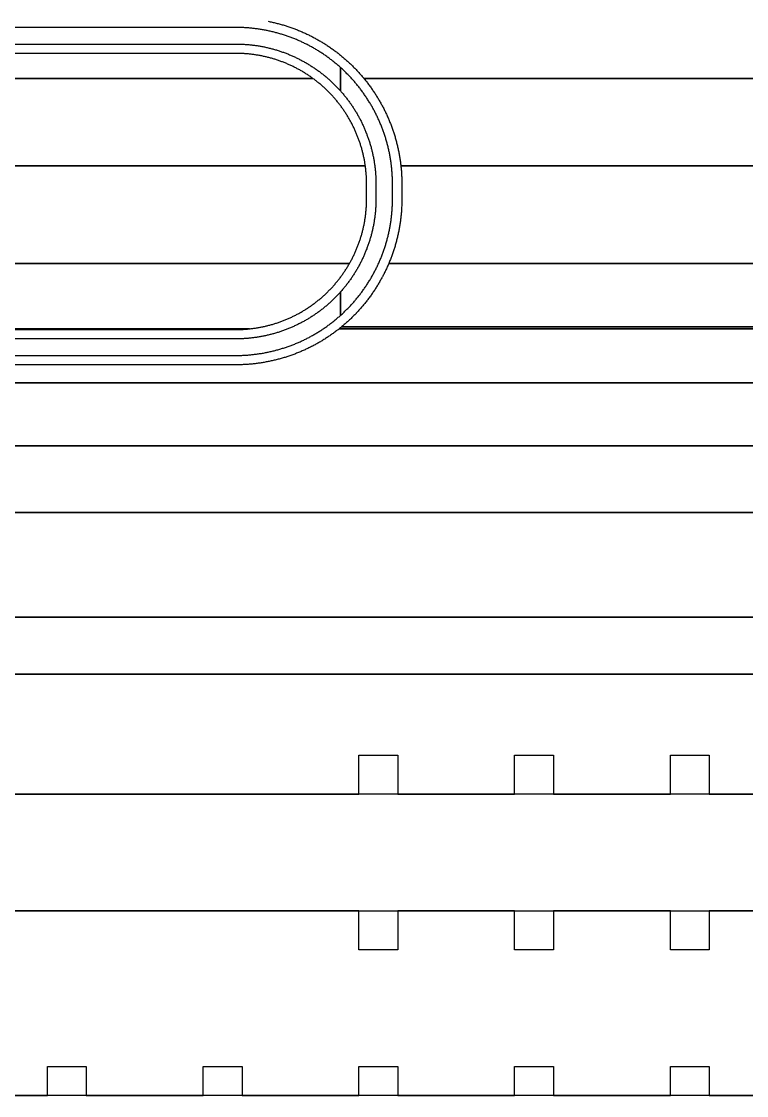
# Model space of a CAD drawing. Extents: x -3400 to 6900, y -3400 to 6900.
# Drawn here: x -679 to -214, y 244 to 934 of the extents above; entities that cross this region are included whole.
import ezdxf

# ---------------------------------------------------------------- set-up
doc = ezdxf.new("R2010")
doc.units = 0
doc.layers.add('XOR', color=1, linetype='CONTINUOUS')

# ---------------------------------------------------------------- blocks, each defined once
blk = doc.blocks.new('CHIP_XOR')
at = {"layer": '5'}
for points in [[(-620.6705, 833.7725), (-620.03, 833.643), (-619.3895, 833.5095), (-618.7505, 833.372), (-618.112, 833.231), (-617.4745, 833.0855), (-616.838, 832.9365), (-616.2025, 832.7835), (-615.5675, 832.6265), (-614.934, 832.466), (-614.301, 832.301), (-613.6695, 832.1325), (-613.0385, 831.96), (-612.409, 831.7835), (-611.7805, 831.6035), (-611.153, 831.4195), (-610.527, 831.2315), (-609.902, 831.04), (-609.278, 830.8445), (-608.655, 830.645), (-608.034, 830.442), (-607.4135, 830.235), (-606.7945, 830.024), (-606.177, 829.8095), (-605.5605, 829.591), (-604.946, 829.369), (-604.332, 829.143), (-603.72, 828.9135), (-603.1095, 828.68), (-602.5, 828.4425), (-601.892, 828.2015), (-601.286, 827.957), (-600.681, 827.7085), (-600.078, 827.4565), (-599.476, 827.201), (-598.876, 826.9415), (-598.2775, 826.6785), (-597.6805, 826.4115), (-597.085, 826.141), (-596.4915, 825.867), (-595.8995, 825.5895), (-595.3095, 825.308), (-594.721, 825.023), (-594.1345, 824.7345), (-593.5495, 824.442), (-592.966, 824.1465), (-592.385, 823.847), (-591.8055, 823.544), (-591.228, 823.238), (-590.6525, 822.928), (-590.0785, 822.6145), (-589.5065, 822.297), (-588.937, 821.9765), (-588.369, 821.6525), (-587.803, 821.325), (-587.239, 820.994), (-586.6775, 820.66), (-586.1175, 820.322), (-585.56, 819.9805), (-585.004, 819.636), (-584.451, 819.288), (-583.8995, 818.9365), (-583.3505, 818.5815), (-582.8035, 818.2235), (-582.2585, 817.8615), (-581.716, 817.497), (-581.176, 817.1285), (-580.638, 816.757), (-580.102, 816.382), (-579.5685, 816.004), (-579.0375, 815.6225), (-578.509, 815.238), (-577.9825, 814.85), (-577.4585, 814.459), (-576.937, 814.065), (-576.418, 813.6675), (-575.901, 813.2665), (-575.387, 812.863), (-575.236, 812.7425), (-574.875, 812.456), (-574.366, 812.0455), (-573.8595, 811.6325), (-573.355, 811.216), (-572.8535, 810.7965), (-572.3545, 810.374), (-571.858, 809.9485), (-571.3645, 809.52), (-570.8735, 809.0885), (-570.385, 808.654), (-569.899, 808.216), (-569.416, 807.7755), (-568.9355, 807.332), (-568.458, 806.8855), (-567.983, 806.4365), (-567.511, 805.984), (-567.0415, 805.529), (-566.575, 805.071), (-566.111, 804.61), (-565.65, 804.146), (-565.192, 803.6795), (-564.737, 803.21), (-564.2845, 802.738), (-563.8355, 802.263), (-563.389, 801.7855), (-562.9455, 801.305), (-562.5045, 800.822), (-562.067, 800.336), (-561.6325, 799.8475), (-561.201, 799.3565), (-560.7725, 798.863), (-560.347, 798.3665), (-559.9245, 797.8675), (-559.505, 797.366), (-559.255, 797.063), (455.712, 797.063)], [(-2334.91, 797.063), (-592.0105, 797.063), (-592.227, 797.221), (-592.696, 797.5585), (-593.168, 797.893), (-593.642, 798.224), (-594.118, 798.5515), (-594.5965, 798.876), (-595.0775, 799.1975), (-595.56, 799.5155), (-596.0455, 799.83), (-596.5325, 800.141), (-597.022, 800.449), (-597.5135, 800.7535), (-598.007, 801.0545), (-598.5025, 801.352), (-599.0005, 801.6465), (-599.5, 801.937), (-600.0015, 802.2245), (-600.5055, 802.5085), (-601.011, 802.7885), (-601.5185, 803.0655), (-602.028, 803.339), (-602.539, 803.609), (-603.0525, 803.8755), (-603.5675, 804.138), (-604.084, 804.3975), (-604.6025, 804.653), (-605.123, 804.9055), (-605.645, 805.154), (-606.1685, 805.399), (-606.694, 805.64), (-607.221, 805.878), (-607.7495, 806.112), (-608.28, 806.3425), (-608.8115, 806.569), (-609.345, 806.792), (-609.88, 807.0115), (-610.4165, 807.227), (-610.954, 807.4395), (-611.4935, 807.6475), (-612.034, 807.852), (-612.5765, 808.053), (-613.12, 808.25), (-613.6645, 808.4435), (-614.211, 808.633), (-614.7585, 808.819), (-615.307, 809.001), (-615.857, 809.1795), (-616.4085, 809.354), (-616.9605, 809.5245), (-617.514, 809.6915), (-618.069, 809.8545), (-618.6245, 810.0135), (-619.1815, 810.169), (-619.7395, 810.3205), (-620.2985, 810.4685), (-620.8585, 810.612), (-621.4195, 810.752), (-621.981, 810.8885), (-622.544, 811.0205), (-623.108, 811.149), (-623.6725, 811.2735), (-624.238, 811.394), (-624.804, 811.5105), (-625.371, 811.6235), (-625.939, 811.7325), (-626.5075, 811.8375), (-627.0765, 811.9385), (-627.6465, 812.0355), (-628.217, 812.1285), (-628.7885, 812.218), (-629.36, 812.303), (-629.9325, 812.3845), (-630.5055, 812.462), (-631.079, 812.5355), (-631.653, 812.605), (-632.2275, 812.6705), (-632.8025, 812.7325), (-633.3775, 812.79), (-633.953, 812.8435), (-634.529, 812.8935), (-635.1055, 812.939), (-635.682, 812.981), (-636.259, 813.0185), (-636.836, 813.0525), (-637.4135, 813.0825), (-637.991, 813.1085), (-638.569, 813.13), (-639.147, 813.148), (-639.725, 813.162), (-640.303, 813.172), (-640.881, 813.178), (-641.459, 813.18), (-2324.91, 813.18)], [(-792.5135, 819.18), (-641.459, 819.18), (-640.8605, 819.178), (-640.262, 819.172), (-639.6635, 819.162), (-639.0655, 819.148), (-638.467, 819.13), (-637.869, 819.1085), (-637.271, 819.0825), (-636.6735, 819.0525), (-636.076, 819.0185), (-635.4785, 818.981), (-634.8815, 818.939), (-634.285, 818.8935), (-633.6885, 818.8435), (-633.0925, 818.79), (-632.4965, 818.732), (-631.9015, 818.6705), (-631.3065, 818.605), (-630.712, 818.5355), (-630.118, 818.462), (-629.5245, 818.3845), (-628.9315, 818.303), (-628.3395, 818.2175), (-627.7475, 818.1285), (-627.1565, 818.035), (-626.566, 817.938), (-625.976, 817.837), (-625.387, 817.732), (-624.7985, 817.623), (-624.2105, 817.51), (-623.6235, 817.3935), (-623.0375, 817.2725), (-622.452, 817.148), (-621.8675, 817.0195), (-621.2835, 816.8875), (-620.701, 816.751), (-620.119, 816.611), (-619.538, 816.467), (-618.9585, 816.319), (-618.3795, 816.1675), (-617.8015, 816.012), (-617.2245, 815.8525), (-616.6485, 815.6895), (-616.074, 815.5225), (-615.5005, 815.3515), (-614.928, 815.177), (-614.357, 814.9985), (-613.7865, 814.816), (-613.218, 814.63), (-612.6505, 814.44), (-612.084, 814.2465), (-611.519, 814.049), (-610.9555, 813.848), (-610.393, 813.643), (-609.832, 813.4345), (-609.2725, 813.222), (-608.7145, 813.006), (-608.158, 812.786), (-607.6025, 812.5625), (-607.049, 812.3355), (-606.497, 812.1045), (-605.946, 811.87), (-605.397, 811.632), (-604.8495, 811.39), (-604.304, 811.1445), (-603.7595, 810.8955), (-603.217, 810.6425), (-602.6765, 810.3865), (-602.137, 810.1265), (-601.6, 809.863), (-601.0645, 809.5955), (-600.5305, 809.325), (-599.9985, 809.051), (-599.4685, 808.773), (-598.94, 808.492), (-598.4135, 808.207), (-597.889, 807.919), (-597.3665, 807.627), (-596.846, 807.332), (-596.3275, 807.0335), (-595.8105, 806.731), (-595.296, 806.4255), (-594.7835, 806.1165), (-594.273, 805.8045), (-593.7645, 805.4885), (-593.2585, 805.1695), (-592.754, 804.847), (-592.252, 804.521), (-591.7525, 804.192), (-591.2545, 803.8595), (-590.7595, 803.5235), (-590.266, 803.1845), (-589.7755, 802.842), (-589.2865, 802.4965), (-588.8005, 802.1475), (-588.3165, 801.7955), (-587.835, 801.44), (-587.3555, 801.0815), (-586.879, 800.72), (-586.4045, 800.355), (-585.9325, 799.987), (-585.463, 799.616), (-584.996, 799.2415), (-584.5315, 798.8645), (-584.0695, 798.484), (-583.61, 798.1005), (-583.153, 797.714), (-582.6985, 797.324), (-582.247, 796.9315), (-581.798, 796.536), (-581.3515, 796.1375), (-580.9075, 795.736), (-580.4665, 795.3315), (-580.028, 794.924), (-579.5925, 794.5135), (-579.1595, 794.1005), (-578.7295, 793.6845), (-578.302, 793.2655), (-577.8775, 792.8435), (-577.4555, 792.419), (-577.0365, 791.9915), (-576.6205, 791.5615), (-576.2075, 791.1285), (-575.797, 790.693), (-575.3895, 790.2545), (-574.985, 789.8135), (-574.5835, 789.3695), (-574.267, 789.015), (-574.267, 804.076), (-574.74, 804.4985), (-575.216, 804.9175), (-575.6945, 805.334), (-576.176, 805.7475), (-576.6595, 806.158), (-577.146, 806.565), (-577.635, 806.969), (-578.1265, 807.3705), (-578.6205, 807.7685), (-579.117, 808.163), (-579.616, 808.555), (-580.1175, 808.9435), (-580.6215, 809.3285), (-581.1275, 809.711), (-581.6365, 810.09), (-582.1475, 810.4655), (-582.661, 810.8385), (-583.1765, 811.2075), (-583.695, 811.5735), (-584.215, 811.9365), (-584.738, 812.296), (-585.263, 812.652), (-585.79, 813.005), (-586.3195, 813.3545), (-586.851, 813.7005), (-587.3845, 814.0435), (-587.9205, 814.383), (-588.4585, 814.719), (-588.999, 815.0515), (-589.541, 815.3805), (-590.0855, 815.7065), (-590.6315, 816.029), (-591.18, 816.348), (-591.7305, 816.663), (-592.283, 816.975), (-592.837, 817.2835), (-593.3935, 817.5885), (-593.9515, 817.89), (-594.5115, 818.188), (-595.0735, 818.4825), (-595.637, 818.7735), (-596.203, 819.0605), (-596.77, 819.3445), (-597.3395, 819.6245), (-597.91, 819.901), (-598.483, 820.174), (-599.057, 820.443), (-599.6335, 820.709), (-600.211, 820.971), (-600.7905, 821.229), (-601.3715, 821.484), (-601.954, 821.735), (-602.538, 821.9825), (-603.1235, 822.226), (-603.711, 822.466), (-604.2995, 822.7025), (-604.89, 822.935), (-605.4815, 823.1635), (-606.0745, 823.389), (-606.669, 823.61), (-607.265, 823.8275), (-607.862, 824.0415), (-608.461, 824.2515), (-609.0605, 824.458), (-609.662, 824.6605), (-610.2645, 824.859), (-610.868, 825.054), (-611.473, 825.245), (-612.079, 825.4325), (-612.686, 825.6155), (-613.2945, 825.7955), (-613.904, 825.971), (-614.515, 826.143), (-615.1265, 826.311), (-615.739, 826.475), (-616.353, 826.6355), (-616.968, 826.792), (-617.5835, 826.9445), (-618.2, 827.093), (-618.818, 827.238), (-619.4365, 827.379), (-620.0555, 827.516), (-620.676, 827.649), (-621.297, 827.778), (-621.919, 827.903), (-622.5415, 828.0245), (-623.165, 828.142), (-623.789, 828.2555), (-624.414, 828.365), (-625.0395, 828.4705), (-625.6655, 828.572), (-626.2925, 828.6695), (-626.92, 828.7635), (-627.548, 828.853), (-628.1765, 828.939), (-628.8055, 829.0205), (-629.435, 829.0985), (-630.065, 829.1725), (-630.6955, 829.2425), (-631.3265, 829.308), (-631.958, 829.37), (-632.5895, 829.428), (-633.2215, 829.482), (-633.854, 829.532), (-634.4865, 829.578), (-635.1195, 829.62), (-635.753, 829.658), (-636.3865, 829.692), (-637.02, 829.722), (-637.654, 829.748), (-638.288, 829.77), (-638.922, 829.788), (-639.556, 829.802), (-640.1905, 829.812), (-640.8245, 829.818), (-641.459, 829.82), (-792.5135, 829.82)], [(-2334.91, 740.9405), (-558.358, 740.9405), (-558.4175, 741.3605), (-558.503, 741.9325), (-558.5925, 742.504), (-558.6855, 743.0745), (-558.7825, 743.6445), (-558.8835, 744.2135), (-558.9885, 744.782), (-559.0975, 745.35), (-559.2105, 745.917), (-559.327, 746.483), (-559.4475, 747.0485), (-559.572, 747.613), (-559.7005, 748.177), (-559.8325, 748.7395), (-559.969, 749.3015), (-560.109, 749.8625), (-560.2525, 750.4225), (-560.4005, 750.9815), (-560.552, 751.5395), (-560.7075, 752.0965), (-560.8665, 752.652), (-561.0295, 753.207), (-561.1965, 753.7605), (-561.367, 754.3125), (-561.5415, 754.864), (-561.72, 755.414), (-561.902, 755.9625), (-562.088, 756.51), (-562.2775, 757.056), (-562.471, 757.601), (-562.668, 758.1445), (-562.869, 758.6865), (-563.0735, 759.2275), (-563.2815, 759.767), (-563.4935, 760.3045), (-563.7095, 760.841), (-563.929, 761.376), (-564.152, 761.9095), (-564.3785, 762.441), (-564.609, 762.9715), (-564.843, 763.5), (-565.081, 764.027), (-565.322, 764.5525), (-565.567, 765.076), (-565.8155, 765.598), (-566.068, 766.1185), (-566.3235, 766.637), (-566.583, 767.1535), (-566.8455, 767.6685), (-567.112, 768.182), (-567.382, 768.693), (-567.6555, 769.2025), (-567.932, 769.71), (-568.2125, 770.2155), (-568.4965, 770.7195), (-568.784, 771.221), (-569.0745, 771.7205), (-569.369, 772.2185), (-569.6665, 772.714), (-569.9675, 773.2075), (-570.272, 773.699), (-570.58, 774.1885), (-570.891, 774.6755), (-571.2055, 775.161), (-571.5235, 775.6435), (-571.8445, 776.1245), (-572.1695, 776.603), (-572.497, 777.079), (-572.828, 777.553), (-573.1625, 778.025), (-573.5, 778.494), (-573.841, 778.961), (-574.185, 779.426), (-574.532, 779.888), (-574.8825, 780.348), (-575.236, 780.8055), (-575.5925, 781.2605), (-575.9525, 781.713), (-576.3155, 782.163), (-576.6815, 782.6105), (-577.0505, 783.0555), (-577.4225, 783.498), (-577.7975, 783.938), (-578.176, 784.3755), (-578.557, 784.81), (-578.9415, 785.242), (-579.3285, 785.6715), (-579.7185, 786.098), (-580.1115, 786.522), (-580.393, 786.8215), (-580.5075, 786.9435), (-580.9065, 787.362), (-581.308, 787.7775), (-581.7125, 788.1905), (-582.12, 788.601), (-582.53, 789.0085), (-582.9435, 789.413), (-583.359, 789.8145), (-583.7775, 790.2135), (-584.199, 790.6095), (-584.623, 791.0025), (-585.0495, 791.3925), (-585.479, 791.7795), (-585.911, 792.164), (-586.3455, 792.545), (-586.783, 792.9235), (-587.223, 793.2985), (-587.6655, 793.6705), (-588.1105, 794.0395), (-588.558, 794.4055), (-589.008, 794.7685), (-589.4605, 795.1285), (-589.9155, 795.485), (-590.373, 795.8385), (-590.833, 796.189), (-591.295, 796.536), (-591.76, 796.88), (-592.0105, 797.063), (-2334.91, 797.063)], [(455.712, 797.063), (-559.255, 797.063), (-559.0885, 796.8615), (-558.6755, 796.355), (-558.265, 795.8455), (-557.858, 795.334), (-557.4545, 794.82), (-557.0535, 794.303), (-556.656, 793.784), (-556.262, 793.2625), (-555.871, 792.7385), (-555.483, 792.212), (-555.0985, 791.6835), (-554.717, 791.1525), (-554.339, 790.619), (-553.964, 790.083), (-553.5925, 789.545), (-553.224, 789.005), (-552.8595, 788.4625), (-552.4975, 787.9175), (-552.1395, 787.3705), (-551.7845, 786.8215), (-551.433, 786.27), (-551.085, 785.717), (-550.7405, 785.161), (-550.399, 784.6035), (-550.061, 784.0435), (-549.7265, 783.482), (-549.396, 782.918), (-549.0685, 782.352), (-548.7445, 781.784), (-548.4235, 781.2145), (-548.1065, 780.6425), (-547.793, 780.0685), (-547.483, 779.493), (-547.177, 778.9155), (-546.874, 778.336), (-546.5745, 777.7545), (-546.279, 777.1715), (-545.9865, 776.5865), (-545.698, 776), (-545.413, 775.4115), (-545.1315, 774.8215), (-544.854, 774.2295), (-544.58, 773.636), (-544.3095, 773.0405), (-544.0425, 772.4435), (-543.7795, 771.845), (-543.52, 771.245), (-543.2645, 770.643), (-543.012, 770.04), (-542.764, 769.435), (-542.519, 768.829), (-542.2785, 768.221), (-542.041, 767.6115), (-541.8075, 767.001), (-541.578, 766.3885), (-541.352, 765.775), (-541.13, 765.16), (-540.9115, 764.544), (-540.697, 763.9265), (-540.486, 763.3075), (-540.279, 762.687), (-540.076, 762.066), (-539.8765, 761.443), (-539.681, 760.819), (-539.4895, 760.194), (-539.3015, 759.568), (-539.1175, 758.9405), (-538.9375, 758.312), (-538.761, 757.6825), (-538.5885, 757.0515), (-538.42, 756.42), (-538.255, 755.787), (-538.0945, 755.1535), (-537.9375, 754.5185), (-537.7845, 753.883), (-537.6355, 753.2465), (-537.49, 752.609), (-537.349, 751.9705), (-537.2115, 751.3315), (-537.078, 750.691), (-536.9485, 750.0505), (-536.823, 749.4085), (-536.701, 748.7665), (-536.5835, 748.123), (-536.47, 747.4795), (-536.36, 746.8345), (-536.254, 746.1895), (-536.152, 745.5435), (-536.0545, 744.897), (-535.9605, 744.25), (-535.8705, 743.6025), (-535.7845, 742.9545), (-535.7025, 742.306), (-535.6245, 741.6565), (-535.55, 741.007), (-535.543, 740.9405), (-262.5, 740.9405)], [(-2334.91, 678.2805), (-568.4965, 678.2805), (-568.2125, 678.7845), (-567.932, 679.29), (-567.6555, 679.7975), (-567.382, 680.307), (-567.112, 680.818), (-566.8455, 681.3315), (-566.583, 681.8465), (-566.3235, 682.363), (-566.068, 682.8815), (-565.8155, 683.402), (-565.567, 683.924), (-565.322, 684.4475), (-565.081, 684.973), (-564.843, 685.5), (-564.609, 686.0285), (-564.3785, 686.559), (-564.152, 687.0905), (-563.929, 687.624), (-563.7095, 688.159), (-563.4935, 688.6955), (-563.2815, 689.233), (-563.0735, 689.7725), (-562.869, 690.3135), (-562.668, 690.8555), (-562.471, 691.399), (-562.2775, 691.944), (-562.088, 692.49), (-561.902, 693.0375), (-561.72, 693.586), (-561.5415, 694.136), (-561.367, 694.6875), (-561.1965, 695.2395), (-561.0295, 695.793), (-560.8665, 696.348), (-560.7075, 696.9035), (-560.552, 697.4605), (-560.4005, 698.0185), (-560.2525, 698.5775), (-560.109, 699.1375), (-559.969, 699.6985), (-559.8325, 700.2605), (-559.7005, 700.823), (-559.572, 701.387), (-559.4475, 701.9515), (-559.327, 702.517), (-559.2105, 703.083), (-559.0975, 703.65), (-558.9885, 704.218), (-558.8835, 704.7865), (-558.7825, 705.3555), (-558.6855, 705.9255), (-558.5925, 706.496), (-558.503, 707.0675), (-558.4175, 707.6395), (-558.3365, 708.2115), (-558.259, 708.7845), (-558.1855, 709.358), (-558.116, 709.932), (-558.0505, 710.5065), (-557.9885, 711.0815), (-557.931, 711.6565), (-557.8775, 712.232), (-557.8275, 712.808), (-557.782, 713.3845), (-557.74, 713.961), (-557.702, 714.538), (-557.6685, 715.115), (-557.6385, 715.6925), (-557.6125, 716.27), (-557.591, 716.848), (-557.573, 717.426), (-557.5645, 717.7765), (-557.559, 718.004), (-557.549, 718.582), (-557.543, 719.16), (-557.541, 719.738), (-557.541, 729.262), (-557.543, 729.84), (-557.549, 730.418), (-557.559, 730.996), (-557.573, 731.574), (-557.591, 732.152), (-557.6125, 732.73), (-557.6385, 733.3075), (-557.6685, 733.885), (-557.702, 734.462), (-557.74, 735.039), (-557.782, 735.6155), (-557.8275, 736.192), (-557.8775, 736.768), (-557.931, 737.3435), (-557.9885, 737.9185), (-558.0505, 738.4935), (-558.116, 739.068), (-558.1855, 739.642), (-558.259, 740.2155), (-558.3365, 740.7885), (-558.358, 740.9405), (-2334.91, 740.9405)], [(-262.5, 740.9405), (-535.543, 740.9405), (-535.48, 740.357), (-535.414, 739.7065), (-535.352, 739.0555), (-535.294, 738.4045), (-535.24, 737.7525), (-535.2205, 737.5), (-535.1895, 737.101), (-535.1435, 736.4485), (-535.1015, 735.796), (-535.0635, 735.1435), (-535.0295, 734.4905), (-534.9995, 733.8375), (-534.973, 733.184), (-534.951, 732.5305), (-534.933, 731.877), (-534.919, 731.2235), (-534.909, 730.5695), (-534.903, 729.9155), (-534.901, 729.262), (-534.901, 719.738), (-534.903, 719.0845), (-534.909, 718.4305), (-534.919, 717.7765), (-534.933, 717.123), (-534.951, 716.4695), (-534.973, 715.816), (-534.9995, 715.1625), (-535.0295, 714.5095), (-535.0635, 713.8565), (-535.1015, 713.204), (-535.1435, 712.5515), (-535.1895, 711.899), (-535.24, 711.2475), (-535.294, 710.5955), (-535.352, 709.9445), (-535.414, 709.2935), (-535.48, 708.643), (-535.55, 707.993), (-535.6245, 707.3435), (-535.7025, 706.694), (-535.7845, 706.0455), (-535.8705, 705.3975), (-535.9605, 704.75), (-536.0545, 704.103), (-536.152, 703.4565), (-536.254, 702.8105), (-536.36, 702.1655), (-536.47, 701.5205), (-536.5835, 700.877), (-536.701, 700.2335), (-536.823, 699.5915), (-536.9485, 698.9495), (-537.078, 698.309), (-537.2115, 697.6685), (-537.349, 697.0295), (-537.49, 696.391), (-537.6355, 695.7535), (-537.7845, 695.117), (-537.9375, 694.4815), (-538.0945, 693.8465), (-538.255, 693.213), (-538.42, 692.58), (-538.5885, 691.9485), (-538.761, 691.3175), (-538.9375, 690.688), (-539.1175, 690.0595), (-539.3015, 689.432), (-539.4895, 688.806), (-539.681, 688.181), (-539.8765, 687.557), (-540.076, 686.934), (-540.279, 686.313), (-540.486, 685.6925), (-540.697, 685.0735), (-540.9115, 684.456), (-541.13, 683.84), (-541.352, 683.225), (-541.578, 682.6115), (-541.8075, 681.999), (-542.041, 681.3885), (-542.2785, 680.779), (-542.519, 680.171), (-542.764, 679.565), (-543.012, 678.96), (-543.2645, 678.357), (-543.2965, 678.2805), (341.9525, 678.2805)], [(-2334.91, 636.2675), (-632.8025, 636.2675), (-632.2275, 636.3295), (-631.653, 636.395), (-631.079, 636.4645), (-630.5055, 636.538), (-629.9325, 636.6155), (-629.36, 636.697), (-628.7885, 636.782), (-628.217, 636.8715), (-627.6465, 636.9645), (-627.0765, 637.0615), (-626.5075, 637.1625), (-625.939, 637.2675), (-625.371, 637.3765), (-624.804, 637.4895), (-624.238, 637.606), (-623.6725, 637.7265), (-623.108, 637.851), (-622.544, 637.9795), (-621.981, 638.1115), (-621.4195, 638.248), (-620.8585, 638.388), (-620.2985, 638.5315), (-619.7395, 638.6795), (-619.1815, 638.831), (-618.6245, 638.9865), (-618.069, 639.1455), (-617.514, 639.3085), (-616.9605, 639.4755), (-616.4085, 639.646), (-615.857, 639.8205), (-615.307, 639.999), (-614.7585, 640.181), (-614.211, 640.367), (-613.6645, 640.5565), (-613.12, 640.75), (-612.5765, 640.947), (-612.034, 641.148), (-611.4935, 641.3525), (-610.954, 641.5605), (-610.4165, 641.773), (-609.88, 641.9885), (-609.345, 642.208), (-608.8115, 642.431), (-608.28, 642.6575), (-607.7495, 642.888), (-607.221, 643.122), (-606.694, 643.36), (-606.1685, 643.601), (-605.645, 643.846), (-605.123, 644.0945), (-604.6025, 644.347), (-604.084, 644.6025), (-603.5675, 644.862), (-603.0525, 645.1245), (-602.539, 645.391), (-602.028, 645.661), (-601.5185, 645.9345), (-601.011, 646.2115), (-600.5055, 646.4915), (-600.0015, 646.7755), (-599.5, 647.063), (-599.0005, 647.3535), (-598.5025, 647.648), (-598.007, 647.9455), (-597.5135, 648.2465), (-597.022, 648.551), (-596.5325, 648.859), (-596.0455, 649.17), (-595.56, 649.4845), (-595.0775, 649.8025), (-594.5965, 650.124), (-594.118, 650.4485), (-593.642, 650.776), (-593.168, 651.107), (-592.696, 651.4415), (-592.227, 651.779), (-591.76, 652.12), (-591.295, 652.464), (-590.833, 652.811), (-590.373, 653.1615), (-589.9155, 653.515), (-589.4605, 653.8715), (-589.008, 654.2315), (-588.558, 654.5945), (-588.1105, 654.9605), (-587.6655, 655.3295), (-587.223, 655.7015), (-586.783, 656.0765), (-586.3455, 656.455), (-585.911, 656.836), (-585.479, 657.2205), (-585.0495, 657.6075), (-584.623, 657.9975), (-584.199, 658.3905), (-583.7775, 658.7865), (-583.359, 659.1855), (-582.9435, 659.587), (-582.53, 659.9915), (-582.12, 660.399), (-581.7125, 660.8095), (-581.308, 661.2225), (-580.9065, 661.638), (-580.5075, 662.0565), (-580.1115, 662.478), (-579.7185, 662.902), (-579.3285, 663.3285), (-578.9415, 663.758), (-578.557, 664.19), (-578.176, 664.6245), (-577.7975, 665.062), (-577.4225, 665.502), (-577.0505, 665.9445), (-576.6815, 666.3895), (-576.3155, 666.837), (-575.9525, 667.287), (-575.5925, 667.7395), (-575.236, 668.1945), (-574.8825, 668.652), (-574.532, 669.112), (-574.185, 669.574), (-573.841, 670.039), (-573.5, 670.506), (-573.1625, 670.975), (-572.828, 671.447), (-572.497, 671.921), (-572.1695, 672.397), (-571.8445, 672.8755), (-571.5235, 673.3565), (-571.2055, 673.839), (-570.891, 674.3245), (-570.58, 674.8115), (-570.272, 675.301), (-569.9675, 675.7925), (-569.6665, 676.286), (-569.369, 676.7815), (-569.0745, 677.2795), (-568.784, 677.779), (-568.4965, 678.2805), (-2334.91, 678.2805)], [(341.9525, 678.2805), (-543.2965, 678.2805), (-543.52, 677.755), (-543.7795, 677.155), (-544.0425, 676.5565), (-544.3095, 675.9595), (-544.58, 675.364), (-544.854, 674.7705), (-545.1315, 674.1785), (-545.413, 673.5885), (-545.698, 673), (-545.9865, 672.4135), (-546.279, 671.8285), (-546.5745, 671.2455), (-546.874, 670.664), (-547.177, 670.0845), (-547.3605, 669.738), (-547.483, 669.507), (-547.793, 668.9315), (-548.1065, 668.3575), (-548.4235, 667.7855), (-548.7445, 667.216), (-549.0685, 666.648), (-549.396, 666.082), (-549.7265, 665.518), (-550.061, 664.9565), (-550.399, 664.3965), (-550.7405, 663.839), (-551.085, 663.283), (-551.433, 662.73), (-551.7845, 662.1785), (-552.1395, 661.6295), (-552.4975, 661.0825), (-552.8595, 660.5375), (-553.224, 659.995), (-553.5925, 659.455), (-553.964, 658.917), (-554.339, 658.381), (-554.717, 657.8475), (-555.0985, 657.3165), (-555.483, 656.788), (-555.871, 656.2615), (-556.262, 655.7375), (-556.656, 655.216), (-557.0535, 654.697), (-557.4545, 654.18), (-557.858, 653.666), (-558.265, 653.1545), (-558.6755, 652.645), (-559.0885, 652.1385), (-559.505, 651.634), (-559.9245, 651.1325), (-560.347, 650.6335), (-560.7725, 650.137), (-561.201, 649.6435), (-561.6325, 649.1525), (-562.067, 648.664), (-562.5045, 648.178), (-562.9455, 647.695), (-563.389, 647.2145), (-563.8355, 646.737), (-564.2845, 646.262), (-564.3335, 646.2115), (-564.737, 645.79), (-565.192, 645.3205), (-565.65, 644.854), (-566.111, 644.39), (-566.575, 643.929), (-567.0415, 643.471), (-567.511, 643.016), (-567.983, 642.5635), (-568.458, 642.1145), (-568.9355, 641.668), (-569.416, 641.2245), (-569.899, 640.784), (-570.385, 640.346), (-570.8735, 639.9115), (-571.3645, 639.48), (-571.858, 639.0515), (-572.3545, 638.626), (-572.8535, 638.2035), (-573.355, 637.784), (-573.699, 637.5), (-262.5, 637.5)], [(-262.5, 637.5), (-573.699, 637.5), (-573.8595, 637.3675), (-574.366, 636.9545), (-574.875, 636.544), (-575.223, 636.2675), (346.805, 636.2675)], [(-792.5135, 619.18), (-641.459, 619.18), (-640.8245, 619.182), (-640.1905, 619.188), (-639.556, 619.198), (-638.922, 619.212), (-638.288, 619.23), (-637.654, 619.252), (-637.02, 619.278), (-636.3865, 619.308), (-635.753, 619.342), (-635.1195, 619.38), (-634.4865, 619.422), (-633.854, 619.468), (-633.2215, 619.518), (-632.5895, 619.572), (-631.958, 619.63), (-631.3265, 619.692), (-630.6955, 619.7575), (-630.065, 619.8275), (-629.435, 619.9015), (-628.8055, 619.9795), (-628.1765, 620.061), (-627.548, 620.147), (-626.92, 620.2365), (-626.2925, 620.3305), (-625.6655, 620.428), (-625.0395, 620.5295), (-624.414, 620.635), (-623.789, 620.7445), (-623.165, 620.858), (-622.5415, 620.9755), (-621.919, 621.097), (-621.297, 621.222), (-620.676, 621.351), (-620.0555, 621.484), (-619.4365, 621.621), (-618.818, 621.762), (-618.2, 621.907), (-617.5835, 622.0555), (-616.968, 622.208), (-616.353, 622.3645), (-615.739, 622.525), (-615.1265, 622.689), (-614.515, 622.857), (-613.904, 623.029), (-613.2945, 623.2045), (-612.686, 623.3845), (-612.079, 623.5675), (-611.473, 623.755), (-610.868, 623.946), (-610.2645, 624.141), (-609.662, 624.3395), (-609.0605, 624.542), (-608.461, 624.7485), (-607.862, 624.9585), (-607.265, 625.1725), (-606.669, 625.39), (-606.0745, 625.611), (-605.4815, 625.8365), (-604.89, 626.065), (-604.2995, 626.2975), (-603.711, 626.534), (-603.1235, 626.774), (-602.538, 627.0175), (-601.954, 627.265), (-601.3715, 627.516), (-600.7905, 627.771), (-600.211, 628.029), (-599.6335, 628.291), (-599.057, 628.557), (-598.483, 628.826), (-597.91, 629.099), (-597.3395, 629.3755), (-596.77, 629.6555), (-596.203, 629.9395), (-595.637, 630.2265), (-595.0735, 630.5175), (-594.5115, 630.812), (-593.9515, 631.11), (-593.3935, 631.4115), (-592.837, 631.7165), (-592.283, 632.025), (-591.7305, 632.337), (-591.18, 632.652), (-590.6315, 632.971), (-590.0855, 633.2935), (-589.541, 633.6195), (-588.999, 633.9485), (-588.4585, 634.281), (-587.9205, 634.617), (-587.3845, 634.9565), (-586.851, 635.2995), (-586.3195, 635.6455), (-585.79, 635.995), (-585.263, 636.348), (-584.738, 636.704), (-584.215, 637.0635), (-583.695, 637.4265), (-583.1765, 637.7925), (-582.661, 638.1615), (-582.1475, 638.5345), (-581.6365, 638.91), (-581.1275, 639.289), (-580.6215, 639.6715), (-580.1175, 640.0565), (-579.616, 640.445), (-579.117, 640.837), (-578.6205, 641.2315), (-578.1265, 641.6295), (-577.635, 642.031), (-577.146, 642.435), (-576.6595, 642.842), (-576.176, 643.2525), (-575.6945, 643.666), (-575.216, 644.0825), (-574.74, 644.5015), (-574.267, 644.924), (-574.267, 659.985), (-574.5835, 659.6305), (-574.985, 659.1865), (-575.3895, 658.7455), (-575.797, 658.307), (-576.2075, 657.8715), (-576.6205, 657.4385), (-577.0365, 657.0085), (-577.4555, 656.581), (-577.8775, 656.1565), (-578.302, 655.7345), (-578.7295, 655.3155), (-579.1595, 654.8995), (-579.5925, 654.4865), (-580.028, 654.076), (-580.4665, 653.6685), (-580.9075, 653.264), (-581.3515, 652.8625), (-581.798, 652.464), (-582.247, 652.0685), (-582.6985, 651.676), (-583.153, 651.286), (-583.61, 650.8995), (-584.0695, 650.516), (-584.5315, 650.1355), (-584.996, 649.7585), (-585.463, 649.384), (-585.9325, 649.013), (-586.4045, 648.645), (-586.879, 648.28), (-587.3555, 647.9185), (-587.835, 647.56), (-588.3165, 647.2045), (-588.8005, 646.8525), (-589.2865, 646.5035), (-589.7755, 646.158), (-590.266, 645.8155), (-590.7595, 645.4765), (-591.2545, 645.1405), (-591.7525, 644.808), (-592.252, 644.479), (-592.754, 644.153), (-593.2585, 643.8305), (-593.7645, 643.5115), (-594.273, 643.1955), (-594.7835, 642.8835), (-595.296, 642.5745), (-595.8105, 642.269), (-596.3275, 641.9665), (-596.846, 641.668), (-597.3665, 641.373), (-597.889, 641.081), (-598.4135, 640.793), (-598.94, 640.508), (-599.4685, 640.227), (-599.9985, 639.949), (-600.5305, 639.675), (-601.0645, 639.4045), (-601.6, 639.137), (-602.137, 638.8735), (-602.6765, 638.6135), (-603.217, 638.3575), (-603.7595, 638.1045), (-604.304, 637.8555), (-604.8495, 637.61), (-605.397, 637.368), (-605.946, 637.13), (-606.497, 636.8955), (-607.049, 636.6645), (-607.6025, 636.4375), (-608.158, 636.214), (-608.7145, 635.994), (-609.2725, 635.778), (-609.832, 635.5655), (-610.393, 635.357), (-610.9555, 635.152), (-611.519, 634.951), (-612.084, 634.7535), (-612.6505, 634.56), (-613.218, 634.37), (-613.7865, 634.184), (-614.357, 634.0015), (-614.928, 633.823), (-615.5005, 633.6485), (-616.074, 633.4775), (-616.6485, 633.3105), (-617.2245, 633.1475), (-617.8015, 632.988), (-618.3795, 632.8325), (-618.9585, 632.681), (-619.538, 632.533), (-620.119, 632.389), (-620.701, 632.249), (-621.2835, 632.1125), (-621.8675, 631.9805), (-622.452, 631.852), (-623.0375, 631.7275), (-623.6235, 631.6065), (-624.2105, 631.49), (-624.7985, 631.377), (-625.387, 631.268), (-625.976, 631.163), (-626.566, 631.062), (-627.1565, 630.965), (-627.7475, 630.8715), (-628.3395, 630.7825), (-628.9315, 630.697), (-629.5245, 630.6155), (-630.118, 630.538), (-630.712, 630.4645), (-631.3065, 630.395), (-631.9015, 630.3295), (-632.4965, 630.268), (-633.0925, 630.21), (-633.6885, 630.1565), (-634.285, 630.1065), (-634.8815, 630.061), (-635.4785, 630.019), (-636.076, 629.9815), (-636.6735, 629.9475), (-637.271, 629.9175), (-637.869, 629.8915), (-638.467, 629.87), (-639.0655, 629.852), (-639.6635, 629.838), (-640.262, 629.828), (-640.8605, 629.822), (-641.459, 629.82), (-792.5135, 629.82)], [(-1550.2225, 635.82), (-641.459, 635.82), (-640.881, 635.822), (-640.303, 635.828), (-639.725, 635.838), (-639.147, 635.852), (-638.569, 635.87), (-637.991, 635.8915), (-637.4135, 635.9175), (-636.836, 635.9475), (-636.259, 635.9815), (-635.682, 636.019), (-635.1055, 636.061), (-634.529, 636.1065), (-633.953, 636.1565), (-633.3775, 636.21), (-632.8025, 636.2675), (-2334.91, 636.2675)], [(346.805, 636.2675), (-575.223, 636.2675), (-575.236, 636.2575), (-575.387, 636.137), (-575.901, 635.7335), (-576.418, 635.3325), (-576.937, 634.935), (-577.4585, 634.541), (-577.9825, 634.15), (-578.509, 633.762), (-579.0375, 633.3775), (-579.5685, 632.996), (-580.102, 632.618), (-580.638, 632.243), (-581.176, 631.8715), (-581.716, 631.503), (-582.2585, 631.1385), (-582.8035, 630.7765), (-583.3505, 630.4185), (-583.8995, 630.0635), (-584.451, 629.712), (-585.004, 629.364), (-585.56, 629.0195), (-586.1175, 628.678), (-586.6775, 628.34), (-587.239, 628.006), (-587.803, 627.675), (-588.369, 627.3475), (-588.937, 627.0235), (-589.5065, 626.703), (-590.0785, 626.3855), (-590.6525, 626.072), (-591.228, 625.762), (-591.8055, 625.456), (-592.385, 625.153), (-592.966, 624.8535), (-593.5495, 624.558), (-594.1345, 624.2655), (-594.721, 623.977), (-595.3095, 623.692), (-595.8995, 623.4105), (-596.4915, 623.133), (-597.085, 622.859), (-597.6805, 622.5885), (-598.2775, 622.3215), (-598.876, 622.0585), (-599.476, 621.799), (-600.078, 621.5435), (-600.681, 621.2915), (-601.286, 621.043), (-601.892, 620.7985), (-602.5, 620.5575), (-603.1095, 620.32), (-603.72, 620.0865), (-604.332, 619.857), (-604.946, 619.631), (-605.5605, 619.409), (-606.177, 619.1905), (-606.7945, 618.976), (-607.4135, 618.765), (-608.034, 618.558), (-608.655, 618.355), (-609.278, 618.1555), (-609.902, 617.96), (-610.527, 617.7685), (-611.153, 617.5805), (-611.7805, 617.3965), (-612.409, 617.2165), (-613.0385, 617.04), (-613.6695, 616.8675), (-614.301, 616.699), (-614.934, 616.534), (-615.5675, 616.3735), (-616.2025, 616.2165), (-616.838, 616.0635), (-617.4745, 615.9145), (-618.112, 615.769), (-618.7505, 615.628), (-619.3895, 615.4905), (-620.03, 615.357), (-620.6705, 615.2275), (-621.3125, 615.102), (-621.9545, 614.98), (-622.598, 614.8625), (-623.2415, 614.749), (-623.8865, 614.639), (-624.5315, 614.533), (-625.1775, 614.4315), (-625.824, 614.3335), (-626.471, 614.2395), (-627.1185, 614.1495), (-627.7665, 614.0635), (-628.415, 613.9815), (-629.0645, 613.9035), (-629.714, 613.8295), (-630.364, 613.759), (-631.0145, 613.693), (-631.6655, 613.631), (-632.3165, 613.573), (-632.9685, 613.519), (-633.62, 613.4685), (-634.2725, 613.4225), (-634.925, 613.3805), (-635.5775, 613.3425), (-636.2305, 613.3085), (-636.8835, 613.2785), (-637.537, 613.252), (-638.1905, 613.23), (-638.844, 613.212), (-639.4975, 613.198), (-640.1515, 613.188), (-640.8055, 613.182), (-641.459, 613.18), (-1550.2225, 613.18)], [(-1592.813, 601.5685), (363.6645, 601.5685)], [(363.6645, 601.5685), (-1592.813, 601.5685)], [(-1627.848, 561.1435), (-262.5, 561.1435)], [(-262.5, 561.1435), (-1627.848, 561.1435)], [(-1634.13, 518.4305), (1692.987, 518.4305)], [(1692.987, 518.4305), (-1634.13, 518.4305)], [(-1598.5495, 451.1325), (-262.5, 451.1325)], [(-262.5, 451.1325), (-1598.5495, 451.1325)], [(-792.5135, 414.4), (1678.8545, 414.4)], [(1678.8545, 414.4), (-792.5135, 414.4)], [(-1856.7805, 337.5), (-562.5, 337.5), (-562.5, 362.5), (-537.5, 362.5), (-537.5, 337.5), (-462.5, 337.5), (-462.5, 362.5), (-437.5, 362.5), (-437.5, 337.5), (-362.5, 337.5), (-362.5, 362.5), (-337.5, 362.5), (-337.5, 337.5), (-262.5, 337.5)], [(-262.5, 337.5), (-337.5, 337.5), (-362.5, 337.5), (-437.5, 337.5), (-462.5, 337.5), (-537.5, 337.5), (-562.5, 337.5), (-1856.7805, 337.5), (-1862.5, 337.5), (-1937.5, 337.5), (-1962.5, 337.5), (-2037.5, 337.5), (-2062.5, 337.5), (-2334.91, 337.5), (-2334.91, 262.5), (2334.91, 262.5)], [(-262.5, 262.5), (-337.5, 262.5), (-337.5, 237.5), (-362.5, 237.5), (-362.5, 262.5), (-437.5, 262.5), (-437.5, 237.5), (-462.5, 237.5), (-462.5, 262.5), (-537.5, 262.5), (-537.5, 237.5), (-562.5, 237.5), (-562.5, 262.5), (-1856.7805, 262.5)], [(-837.5, 143.91), (-762.5, 143.91), (-762.5, 162.5), (-737.5, 162.5), (-737.5, 143.91), (-662.5, 143.91), (-662.5, 162.5), (-637.5, 162.5), (-637.5, 143.91), (-562.5, 143.91), (-562.5, 162.5), (-537.5, 162.5), (-537.5, 143.91), (-462.5, 143.91), (-462.5, 162.5), (-437.5, 162.5), (-437.5, 143.91), (-362.5, 143.91), (-362.5, 162.5), (-337.5, 162.5), (-337.5, 143.91), (-262.5, 143.91)], [(-262.5, 143.91), (-337.5, 143.91), (-362.5, 143.91), (-437.5, 143.91), (-462.5, 143.91), (-537.5, 143.91), (-562.5, 143.91), (-637.5, 143.91), (-662.5, 143.91), (-737.5, 143.91), (-762.5, 143.91), (-837.5, 143.91)]]:
    blk.add_lwpolyline(points, dxfattribs=at)
blk.add_lwpolyline([(-573.7965, 645.3495), (-573.3285, 645.7775), (-572.863, 646.209), (-572.4005, 646.643), (-571.941, 647.0805), (-571.484, 647.5205), (-571.03, 647.963), (-570.5785, 648.409), (-570.13, 648.8575), (-569.684, 649.309), (-569.2415, 649.763), (-568.8015, 650.22), (-568.364, 650.6795), (-567.93, 651.142), (-567.4985, 651.6075), (-567.0705, 652.0755), (-566.645, 652.546), (-566.2225, 653.019), (-565.803, 653.495), (-565.387, 653.974), (-564.9735, 654.455), (-564.563, 654.939), (-564.156, 655.425), (-563.752, 655.914), (-563.3505, 656.4055), (-562.9525, 656.8995), (-562.558, 657.396), (-562.166, 657.895), (-561.7775, 658.3965), (-561.392, 658.9005), (-561.01, 659.4065), (-560.631, 659.9155), (-560.2555, 660.4265), (-559.8825, 660.94), (-559.5135, 661.4555), (-559.1475, 661.974), (-558.7845, 662.494), (-558.425, 663.017), (-558.069, 663.542), (-557.716, 664.069), (-557.3665, 664.5985), (-557.0205, 665.13), (-556.6775, 665.6635), (-556.338, 666.1995), (-556.002, 666.7375), (-555.6695, 667.278), (-555.3405, 667.82), (-555.0145, 668.3645), (-554.692, 668.9105), (-554.373, 669.459), (-554.058, 670.0095), (-553.746, 670.562), (-553.4375, 671.116), (-553.1325, 671.6725), (-552.831, 672.2305), (-552.533, 672.7905), (-552.2385, 673.3525), (-551.9475, 673.916), (-551.6605, 674.482), (-551.3765, 675.049), (-551.0965, 675.6185), (-550.82, 676.189), (-550.547, 676.762), (-550.278, 677.3365), (-550.012, 677.9125), (-549.75, 678.49), (-549.492, 679.0695), (-549.237, 679.6505), (-548.986, 680.233), (-548.7385, 680.817), (-548.495, 681.4025), (-548.255, 681.99), (-548.0185, 682.5785), (-547.786, 683.169), (-547.5575, 683.7605), (-547.332, 684.3535), (-547.111, 684.948), (-546.8935, 685.544), (-546.6795, 686.141), (-546.4695, 686.74), (-546.263, 687.3395), (-546.0605, 687.941), (-545.862, 688.5435), (-545.667, 689.147), (-545.476, 689.752), (-545.2885, 690.358), (-545.1055, 690.965), (-544.9255, 691.5735), (-544.75, 692.183), (-544.578, 692.794), (-544.41, 693.4055), (-544.246, 694.018), (-544.0855, 694.632), (-543.929, 695.247), (-543.7765, 695.8625), (-543.628, 696.479), (-543.483, 697.097), (-543.342, 697.7155), (-543.205, 698.335), (-543.072, 698.955), (-542.943, 699.576), (-542.8175, 700.198), (-542.6965, 700.8205), (-542.579, 701.444), (-542.4655, 702.068), (-542.356, 702.693), (-542.2505, 703.3185), (-542.149, 703.9445), (-542.0515, 704.5715), (-541.9575, 705.199), (-541.868, 705.827), (-541.782, 706.4555), (-541.7005, 707.0845), (-541.6225, 707.714), (-541.5485, 708.344), (-541.4785, 708.9745), (-541.413, 709.6055), (-541.351, 710.237), (-541.293, 710.8685), (-541.239, 711.5005), (-541.189, 712.133), (-541.143, 712.7655), (-541.101, 713.3985), (-541.063, 714.032), (-541.029, 714.6655), (-540.999, 715.299), (-540.973, 715.933), (-540.951, 716.567), (-540.933, 717.201), (-540.919, 717.835), (-540.909, 718.4695), (-540.903, 719.1035), (-540.901, 719.738), (-540.901, 729.262), (-540.903, 729.8965), (-540.909, 730.5305), (-540.919, 731.165), (-540.933, 731.799), (-540.951, 732.433), (-540.973, 733.067), (-540.999, 733.701), (-541.029, 734.3345), (-541.063, 734.968), (-541.101, 735.6015), (-541.143, 736.2345), (-541.189, 736.867), (-541.239, 737.4995), (-541.293, 738.1315), (-541.351, 738.763), (-541.413, 739.3945), (-541.4785, 740.0255), (-541.5485, 740.656), (-541.6225, 741.286), (-541.7005, 741.9155), (-541.782, 742.5445), (-541.868, 743.173), (-541.9575, 743.801), (-542.0515, 744.4285), (-542.149, 745.0555), (-542.2505, 745.6815), (-542.356, 746.307), (-542.4655, 746.932), (-542.579, 747.556), (-542.6965, 748.1795), (-542.8175, 748.802), (-542.943, 749.424), (-543.072, 750.045), (-543.205, 750.665), (-543.342, 751.2845), (-543.483, 751.903), (-543.628, 752.521), (-543.7765, 753.1375), (-543.929, 753.753), (-544.0855, 754.368), (-544.246, 754.982), (-544.41, 755.5945), (-544.578, 756.206), (-544.75, 756.817), (-544.9255, 757.4265), (-545.1055, 758.035), (-545.2885, 758.642), (-545.476, 759.248), (-545.667, 759.853), (-545.862, 760.4565), (-546.0605, 761.059), (-546.263, 761.6605), (-546.4695, 762.26), (-546.6795, 762.859), (-546.8935, 763.456), (-547.111, 764.052), (-547.332, 764.6465), (-547.5575, 765.2395), (-547.786, 765.831), (-548.0185, 766.4215), (-548.255, 767.01), (-548.495, 767.5975), (-548.7385, 768.183), (-548.986, 768.767), (-549.237, 769.3495), (-549.492, 769.9305), (-549.75, 770.51), (-550.012, 771.0875), (-550.278, 771.6635), (-550.547, 772.238), (-550.82, 772.811), (-551.0965, 773.3815), (-551.3765, 773.951), (-551.6605, 774.518), (-551.9475, 775.084), (-552.2385, 775.6475), (-552.533, 776.2095), (-552.831, 776.7695), (-553.1325, 777.3275), (-553.4375, 777.884), (-553.746, 778.438), (-554.058, 778.9905), (-554.373, 779.541), (-554.692, 780.0895), (-555.0145, 780.6355), (-555.3405, 781.18), (-555.6695, 781.722), (-556.002, 782.2625), (-556.338, 782.8005), (-556.6775, 783.3365), (-557.0205, 783.87), (-557.3665, 784.4015), (-557.716, 784.931), (-558.069, 785.458), (-558.425, 785.983), (-558.7845, 786.506), (-559.1475, 787.026), (-559.5135, 787.5445), (-559.8825, 788.06), (-560.2555, 788.5735), (-560.631, 789.0845), (-561.01, 789.5935), (-561.392, 790.0995), (-561.7775, 790.6035), (-562.166, 791.105), (-562.558, 791.604), (-562.9525, 792.1005), (-563.3505, 792.5945), (-563.752, 793.086), (-564.156, 793.575), (-564.563, 794.061), (-564.9735, 794.545), (-565.387, 795.026), (-565.803, 795.505), (-566.2225, 795.981), (-566.645, 796.454), (-567.0705, 796.9245), (-567.4985, 797.3925), (-567.93, 797.858), (-568.364, 798.3205), (-568.8015, 798.78), (-569.2415, 799.237), (-569.684, 799.691), (-570.13, 800.1425), (-570.5785, 800.591), (-571.03, 801.037), (-571.484, 801.4795), (-571.941, 801.9195), (-572.4005, 802.357), (-572.863, 802.791), (-573.3285, 803.2225), (-573.7965, 803.6505), (-574.267, 804.076), (-574.267, 789.015), (-574.185, 788.923), (-573.7895, 788.474), (-573.3965, 788.0225), (-573.007, 787.568), (-572.6205, 787.111), (-572.237, 786.6515), (-571.8565, 786.1895), (-571.4795, 785.725), (-571.105, 785.258), (-570.734, 784.7885), (-570.366, 784.3165), (-570.001, 783.842), (-569.6395, 783.3655), (-569.281, 782.886), (-568.9255, 782.4045), (-568.5735, 781.9205), (-568.2245, 781.4345), (-567.879, 780.9455), (-567.5365, 780.455), (-567.1975, 779.9615), (-566.8615, 779.4665), (-566.529, 778.9685), (-566.2, 778.469), (-565.874, 777.967), (-565.5515, 777.4625), (-565.2325, 776.9565), (-564.9165, 776.448), (-564.6045, 775.9375), (-564.2955, 775.425), (-563.99, 774.91), (-563.6875, 774.3935), (-563.389, 773.875), (-563.094, 773.3545), (-562.802, 772.832), (-562.514, 772.3075), (-562.229, 771.781), (-561.948, 771.2525), (-561.67, 770.7225), (-561.396, 770.1905), (-561.125, 769.6565), (-560.858, 769.121), (-560.5945, 768.5835), (-560.3345, 768.0445), (-560.0785, 767.504), (-559.8255, 766.9615), (-559.5765, 766.417), (-559.331, 765.8715), (-559.089, 765.324), (-558.851, 764.775), (-558.6165, 764.224), (-558.3855, 763.672), (-558.1585, 763.1185), (-557.935, 762.563), (-557.715, 762.0065), (-557.499, 761.4485), (-557.2865, 760.889), (-557.078, 760.328), (-556.873, 759.7655), (-556.672, 759.202), (-556.4745, 758.637), (-556.281, 758.0705), (-556.091, 757.503), (-555.905, 756.9345), (-555.7225, 756.364), (-555.544, 755.793), (-555.3695, 755.2205), (-555.1985, 754.647), (-555.0315, 754.0725), (-554.8685, 753.4965), (-554.709, 752.9195), (-554.5535, 752.3415), (-554.402, 751.7625), (-554.254, 751.183), (-554.11, 750.602), (-553.97, 750.02), (-553.8335, 749.437), (-553.7015, 748.8535), (-553.573, 748.269), (-553.4485, 747.6835), (-553.3275, 747.0975), (-553.211, 746.5105), (-553.098, 745.9225), (-552.989, 745.334), (-552.884, 744.745), (-552.783, 744.155), (-552.686, 743.5645), (-552.5925, 742.9735), (-552.5035, 742.3815), (-552.418, 741.7895), (-552.3365, 741.1965), (-552.259, 740.603), (-552.1855, 740.009), (-552.116, 739.4145), (-552.0505, 738.8195), (-551.989, 738.2245), (-551.931, 737.6285), (-551.8775, 737.0325), (-551.8275, 736.436), (-551.782, 735.8395), (-551.74, 735.2425), (-551.7025, 734.645), (-551.6685, 734.0475), (-551.6385, 733.45), (-551.6125, 732.852), (-551.591, 732.254), (-551.573, 731.6555), (-551.559, 731.057), (-551.549, 730.459), (-551.543, 729.8605), (-551.541, 729.262), (-551.541, 719.738), (-551.543, 719.1395), (-551.549, 718.541), (-551.559, 717.943), (-551.573, 717.3445), (-551.591, 716.746), (-551.6125, 716.148), (-551.6385, 715.55), (-551.6685, 714.9525), (-551.7025, 714.355), (-551.74, 713.7575), (-551.782, 713.1605), (-551.8275, 712.564), (-551.8775, 711.9675), (-551.931, 711.3715), (-551.989, 710.7755), (-552.0505, 710.1805), (-552.116, 709.5855), (-552.1855, 708.991), (-552.259, 708.397), (-552.3365, 707.8035), (-552.418, 707.2105), (-552.5035, 706.6185), (-552.5925, 706.0265), (-552.686, 705.4355), (-552.783, 704.845), (-552.884, 704.255), (-552.989, 703.666), (-553.098, 703.0775), (-553.211, 702.4895), (-553.3275, 701.9025), (-553.4485, 701.3165), (-553.573, 700.731), (-553.7015, 700.1465), (-553.8335, 699.563), (-553.97, 698.98), (-554.11, 698.398), (-554.254, 697.817), (-554.402, 697.2375), (-554.5535, 696.6585), (-554.709, 696.0805), (-554.8685, 695.5035), (-555.0315, 694.9275), (-555.1985, 694.353), (-555.3695, 693.7795), (-555.544, 693.207), (-555.7225, 692.636), (-555.905, 692.0655), (-556.091, 691.497), (-556.281, 690.9295), (-556.4745, 690.363), (-556.672, 689.798), (-556.873, 689.2345), (-557.078, 688.672), (-557.2865, 688.111), (-557.499, 687.5515), (-557.715, 686.9935), (-557.935, 686.437), (-558.1585, 685.8815), (-558.3855, 685.328), (-558.6165, 684.776), (-558.851, 684.225), (-559.089, 683.676), (-559.331, 683.1285), (-559.5765, 682.583), (-559.8255, 682.0385), (-560.0785, 681.496), (-560.3345, 680.9555), (-560.5945, 680.4165), (-560.858, 679.879), (-561.125, 679.3435), (-561.396, 678.8095), (-561.67, 678.2775), (-561.948, 677.7475), (-562.229, 677.219), (-562.514, 676.6925), (-562.802, 676.168), (-563.094, 675.6455), (-563.389, 675.125), (-563.6875, 674.6065), (-563.99, 674.09), (-564.2955, 673.575), (-564.6045, 673.0625), (-564.9165, 672.552), (-565.2325, 672.0435), (-565.5515, 671.5375), (-565.874, 671.033), (-566.2, 670.531), (-566.529, 670.0315), (-566.8615, 669.5335), (-567.1975, 669.0385), (-567.5365, 668.545), (-567.879, 668.0545), (-568.2245, 667.5655), (-568.5735, 667.0795), (-568.9255, 666.5955), (-569.281, 666.114), (-569.6395, 665.6345), (-570.001, 665.158), (-570.366, 664.6835), (-570.734, 664.2115), (-571.105, 663.742), (-571.4795, 663.275), (-571.8565, 662.8105), (-572.237, 662.3485), (-572.6205, 661.889), (-573.007, 661.432), (-573.3965, 660.9775), (-573.7895, 660.526), (-574.185, 660.077), (-574.267, 659.985), (-574.267, 644.924)], close=True, dxfattribs=at)

msp = doc.modelspace()

# ---------------------------------------------------------------- block references
at = {"layer": 'XOR'}
msp.add_blockref('CHIP_XOR', (100, 100), dxfattribs=at)

doc.saveas('drawing.dxf')
